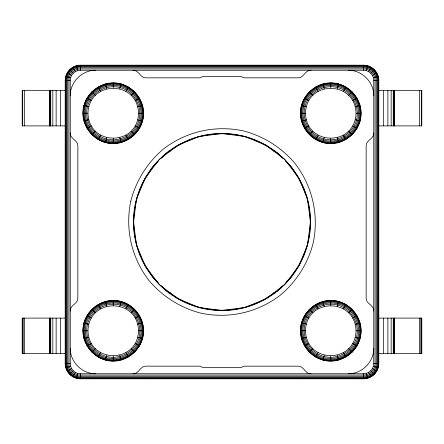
<?xml version="1.0" encoding="UTF-8"?>
<svg xmlns="http://www.w3.org/2000/svg" width="444" height="444" viewBox="0 0 444 444"><rect width="100%" height="100%" fill="white"/><g stroke="black" fill="none" stroke-linecap="round" stroke-linejoin="round"><path stroke-width="0.67" d="M65.196 80.37C65.146 72.25 72.25 65.146 80.37 65.196L363.63 65.196C371.75 65.146 378.854 72.25 378.804 80.37L378.804 363.63C378.854 371.75 371.75 378.854 363.63 378.804L80.37 378.804C72.25 378.854 65.146 371.75 65.196 363.63L65.196 80.37L70.252 80.37C70.219 74.953 74.953 70.219 80.37 70.252L363.63 70.252C369.047 70.219 373.781 74.953 373.748 80.37L373.748 363.63C373.781 369.047 369.047 373.781 363.63 373.748L80.37 373.748C74.953 373.781 70.219 369.047 70.252 363.63L70.252 80.37M65.879 76.485L65.368 80.37L65.368 363.63C65.318 371.661 72.339 378.682 80.37 378.632L363.63 378.632C371.661 378.682 378.682 371.661 378.632 363.63L378.632 80.37C378.682 72.339 371.661 65.318 363.63 65.368L80.37 65.368C73.737 65.407 67.632 70.091 65.879 76.485L70.596 77.75M65.79 78.449L65.962 77.173M70.252 95.543C70.169 82.007 82.007 70.169 95.543 70.252M82.9 113.248C82.795 97.003 97.003 82.795 113.248 82.9C129.493 82.795 143.701 97.003 143.595 113.248C143.701 129.493 129.493 143.701 113.248 143.595C97.003 143.701 82.795 129.493 82.9 113.248L87.956 113.248C88.856 80.081 137.646 80.081 138.539 113.248C137.646 146.42 88.856 146.42 87.956 113.248M70.252 311.016C69.83 304.973 78.261 303.918 77.839 297.874L77.839 146.126C78.261 140.082 69.83 139.028 70.252 132.984M82.9 330.752C82.795 314.507 97.003 300.299 113.248 300.405C129.493 300.299 143.701 314.507 143.595 330.752C143.701 346.997 129.493 361.205 113.248 361.1C97.003 361.205 82.795 346.997 82.9 330.752L87.956 330.752C88.856 297.58 137.646 297.58 138.539 330.752C137.646 363.919 88.856 363.919 87.956 330.752M300.405 113.248C300.299 97.003 314.507 82.795 330.752 82.9C346.997 82.795 361.205 97.003 361.1 113.248C361.205 129.493 346.997 143.701 330.752 143.595C314.507 143.701 300.299 129.493 300.405 113.248L305.461 113.248C306.354 80.081 355.144 80.081 356.044 113.248C355.144 146.42 306.354 146.42 305.461 113.248M300.405 330.752C300.299 314.507 314.507 300.299 330.752 300.405C346.997 300.299 361.205 314.507 361.1 330.752C361.205 346.997 346.997 361.205 330.752 361.1C314.507 361.205 300.299 346.997 300.405 330.752L305.461 330.752C306.354 297.58 355.144 297.58 356.044 330.752C355.144 363.919 306.354 363.919 305.461 330.752M373.748 132.984C374.17 139.028 365.739 140.082 366.161 146.126L366.161 297.874C365.739 303.918 374.17 304.973 373.748 311.016M373.748 348.457C373.831 361.993 361.993 373.831 348.457 373.748M378.038 366.827L378.21 365.551M105.395 142.563L106.704 137.679M119.791 88.817L121.101 83.933M76.44 378.288L76.529 377.955M77.75 373.404L76.485 378.122M121.101 301.437L119.791 306.321M105.395 360.067L106.704 355.183M324.209 137.679L322.899 142.563M337.296 88.817L338.606 83.933M366.25 70.596L367.56 65.712M322.899 360.067L324.209 355.183M337.296 306.321L338.606 301.437M66.539 75.341L67.277 73.549M376.723 370.451L377.461 368.659M98.074 139.533L100.605 135.154M125.896 91.347L128.421 86.963M72.783 376.773L75.314 372.394M98.074 357.037L100.605 352.653M125.896 308.846L128.421 304.467M315.579 139.533L318.104 135.154M343.395 91.347L345.926 86.963M371.134 67.377L368.687 71.606M315.579 357.037L318.104 352.653M343.395 308.846L345.926 304.467M145.521 178.383C129.82 204.468 129.82 239.532 145.521 265.617M146.026 177.578L152.792 166.811L158.192 161.411M297.974 266.422L291.209 277.189L285.808 282.589M298.479 265.617C314.18 239.532 314.18 204.468 298.479 178.383M67.921 72.444L69.492 70.396M374.508 373.604L376.079 371.556M91.786 134.71L95.366 131.13M131.13 95.366L134.71 91.786M161.411 158.192L166.811 152.792L177.578 146.026M69.641 374.359L73.216 370.784M91.786 352.214L95.366 348.634M131.13 312.87L134.71 309.29M309.29 134.71L312.87 131.13M348.634 95.366L352.214 91.786M370.784 73.216L374.359 69.641M282.589 285.808L277.189 291.209L266.422 297.974M309.29 352.214L312.87 348.634M348.634 312.87L352.214 309.29M70.396 69.492L72.444 67.921M371.556 376.079L373.604 374.508M178.383 145.521C204.468 129.82 239.532 129.82 265.617 145.521M265.617 298.479C239.532 314.18 204.468 314.18 178.383 298.479M86.963 128.421L91.347 125.896M135.154 100.605L139.533 98.074M372.394 75.314L376.773 72.783M304.467 128.421L308.846 125.896M352.653 100.605L357.037 98.074M86.963 345.926L91.347 343.395M135.154 318.104L139.533 315.579M67.377 371.134L71.606 368.687M304.467 345.926L308.846 343.395M352.653 318.104L357.037 315.579M73.549 67.277L75.341 66.539M368.659 377.461L370.451 376.723M88.817 119.791L83.933 121.101M137.679 106.704L142.563 105.395M373.404 77.75L378.122 76.485M377.955 76.529L378.288 76.44M301.437 121.101L306.321 119.791M355.183 106.704L360.067 105.395M88.817 337.296L83.933 338.606M137.679 324.209L142.563 322.899M65.712 367.56L70.596 366.25M301.437 338.606L306.321 337.296M355.183 324.209L360.067 322.899M77.173 65.962L78.449 65.79M311.016 70.252C304.973 69.83 303.918 78.261 297.874 77.839L244.761 77.839L243.556 77.694L241.414 76.573L202.586 76.573L200.444 77.694L199.239 77.839L146.126 77.839C140.082 78.261 139.028 69.83 132.984 70.252M132.984 373.748C139.028 374.17 140.082 365.739 146.126 366.161L199.239 366.161L200.444 366.306L202.586 367.427L241.414 367.427L243.556 366.306L244.761 366.161L297.874 366.161C303.918 365.739 304.973 374.17 311.016 373.748M365.551 378.21L366.827 378.038M373.748 80.37L378.804 80.37M65.196 90.487L22.206 90.487L22.206 125.896L65.196 125.896M378.804 90.487L421.794 90.487L421.794 125.896L378.804 125.896M138.539 113.248L143.595 113.248M356.044 113.248L361.1 113.248M65.196 146.126L65.54 146.126M378.46 146.126L378.804 146.126M168.298 151.188L170.379 151.188M273.621 151.188L275.702 151.188M65.196 181.535L65.54 181.535M378.46 181.535L378.804 181.535M65.196 262.465L65.54 262.465M378.46 262.465L378.804 262.465M168.298 292.812L170.379 292.812M273.621 292.812L275.702 292.812M65.196 297.874L65.54 297.874M378.46 297.874L378.804 297.874M65.196 318.104L22.2 318.104L22.2 353.513L65.196 353.513M378.804 318.104L421.8 318.104L421.8 353.513L378.804 353.513M138.539 330.752L143.595 330.752M356.044 330.752L361.1 330.752M65.196 363.63L70.252 363.63M373.748 363.63L378.804 363.63M365.551 65.79L366.827 65.962M348.457 70.252C361.993 70.169 373.831 82.007 373.748 95.543M95.543 373.748C82.007 373.831 70.169 361.993 70.252 348.457M77.173 378.038L78.449 378.21M301.437 105.395L306.321 106.704M355.183 119.791L360.067 121.101M65.712 76.44L66.045 76.529M142.563 121.101L137.679 119.791M83.933 105.395L88.817 106.704M306.321 324.209L301.437 322.899M355.183 337.296L360.067 338.606M373.404 366.25L378.288 367.56M83.933 322.899L88.817 324.209M137.679 337.296L142.563 338.606M368.659 66.539L370.451 67.277M73.549 376.723L75.341 377.461M304.467 98.074L308.846 100.605M352.653 125.896L357.037 128.421M67.227 72.783L71.606 75.314M86.963 98.074L91.347 100.605M135.154 125.896L139.533 128.421M304.467 315.579L308.846 318.104M352.653 343.395L357.037 345.926M376.623 371.134L372.394 368.687M86.963 315.579L91.347 318.104M135.154 343.395L139.533 345.926M266.422 146.026L277.189 152.792L282.589 158.192M177.578 297.974L166.811 291.209L161.411 285.808M371.556 67.921L373.604 69.492M70.396 374.508L72.444 376.079M309.29 91.786L312.87 95.366M348.634 131.13L352.214 134.71M285.808 161.411L291.209 166.811L297.974 177.578M69.641 69.641L73.216 73.216M91.786 91.786L95.366 95.366M131.13 131.13L134.71 134.71M309.29 309.29L312.87 312.87M348.634 348.634L352.214 352.214M370.784 370.784L374.359 374.359M158.192 282.589L152.792 277.189L146.026 266.422M91.786 309.29L95.366 312.87M131.13 348.634L134.71 352.214M374.508 70.396L376.079 72.444M67.921 371.556L69.492 373.604M315.579 86.963L318.104 91.347M343.395 135.154L345.926 139.533M368.687 372.394L371.217 376.773M315.579 304.467L318.104 308.846M343.395 352.653L345.926 357.037M98.074 86.963L100.605 91.347M125.896 135.154L128.421 139.533M72.866 67.377L75.314 71.606M98.074 304.467L100.605 308.846M125.896 352.653L128.421 357.037M376.723 73.549L377.461 75.341M66.539 368.659L67.277 370.451M324.209 88.817L322.899 83.933M337.296 137.679L338.606 142.563M366.25 373.404L367.515 378.122M367.471 377.955L367.56 378.288M322.899 301.437L324.209 306.321M337.296 355.183L338.606 360.067M106.704 88.817L105.395 83.933M119.791 137.679L121.101 142.563M76.44 65.712L77.75 70.596M105.395 301.437L106.704 306.321M119.791 355.183L121.101 360.067M378.038 77.173L378.21 78.449M65.79 365.551L65.962 366.827M421.55 318.104L421.55 353.513M421.295 90.487L421.295 125.896M420.818 318.104L420.818 353.513M419.608 90.487L419.608 125.896M419.608 318.104L419.608 353.513M394.294 90.487L394.294 125.896M394.294 318.104L394.294 353.513M394.122 90.487L394.122 125.896M394.122 318.104L394.122 353.513M394.017 90.487L393.978 125.896M393.978 318.104L394.017 353.513M393.262 90.487L393.262 125.896M393.262 318.104L393.262 353.513M391.17 90.487L391.17 125.896M391.17 318.104L391.17 353.513M387.873 90.487L387.873 125.896M387.873 318.104L387.873 353.513M383.638 90.487L383.638 125.896M383.638 318.104L383.638 353.513M363.63 65.196L363.63 70.252M363.63 373.748L363.63 378.804M353.513 65.196L353.513 65.54M353.513 378.46L353.513 378.804M330.752 82.9L330.752 87.956M330.752 138.539L330.752 143.595M330.752 300.405L330.752 305.461M330.752 356.044L330.752 361.1M297.874 65.196L297.874 65.54M297.874 378.46L297.874 378.804M146.126 65.196L146.126 65.54M146.126 378.46L146.126 378.804M113.248 82.9L113.248 87.956M113.248 138.539L113.248 143.595M113.248 300.405L113.248 305.461M113.248 356.044L113.248 361.1M90.487 65.196L90.487 65.54M90.487 378.46L90.487 378.804M80.37 65.196L80.37 70.252M80.37 373.748L80.37 378.804M60.362 90.487L60.362 125.896M60.362 318.104L60.362 353.513M56.127 90.487L56.127 125.896M56.127 318.104L56.127 353.513M52.83 90.487L52.83 125.896M52.83 318.104L52.83 353.513M50.738 90.487L50.738 125.896M50.738 318.104L50.738 353.513M49.878 90.487L49.878 125.896M49.878 318.104L49.878 353.513M49.706 90.487L49.706 125.896M49.706 318.104L49.706 353.513M24.392 90.487L24.392 125.896M24.392 318.104L24.392 353.513M23.182 318.104L23.182 353.513M22.705 90.487L22.705 125.896M22.45 318.104L22.45 353.513M130.769 201.176C124.98 229.087 131.513 257.709 148.84 280.347C162.415 296.531 180.708 308.025 201.176 313.231C229.087 319.02 257.709 312.487 280.347 295.16C296.531 281.585 308.025 263.292 313.231 242.824C319.02 214.913 312.487 186.291 295.16 163.653C281.585 147.469 263.292 135.975 242.824 130.769C214.913 124.98 186.291 131.513 163.653 148.84C147.469 162.415 135.975 180.708 130.769 201.176M66.367 76.618L65.873 80.37L65.873 363.63C65.823 371.389 72.611 378.177 80.37 378.127L363.63 378.127C371.389 378.177 378.177 371.389 378.127 363.63L378.127 80.37C378.177 72.611 371.389 65.823 363.63 65.873L80.37 65.873C73.959 65.906 68.06 70.435 66.367 76.618M67.144 76.823L66.678 80.37L66.678 363.63C66.633 370.956 73.044 377.367 80.37 377.322L363.63 377.322C370.956 377.367 377.367 370.956 377.322 363.63L377.322 80.37C377.367 73.044 370.956 66.633 363.63 66.678L80.37 66.678C74.315 66.711 68.742 70.985 67.144 76.823M68.154 77.095L67.727 80.37L67.727 363.63C67.682 370.396 73.604 376.318 80.37 376.273L363.63 376.273C370.396 376.318 376.318 370.396 376.273 363.63L376.273 80.37C376.318 73.604 370.396 67.682 363.63 67.727L80.37 67.727C74.781 67.754 69.63 71.706 68.154 77.095M69.331 77.411L68.942 80.37L68.942 363.63C68.903 369.747 74.253 375.097 80.37 375.058L363.63 375.058C369.747 375.097 375.097 369.747 375.058 363.63L375.058 80.37C375.097 74.253 369.747 68.903 363.63 68.942L80.37 68.942C75.319 68.97 70.668 72.538 69.331 77.411M84.099 105.439C79.82 121.012 89.81 138.317 105.439 142.396C121.012 146.675 138.317 136.685 142.396 121.057C146.675 105.483 136.685 88.184 121.057 84.099C105.483 79.82 88.184 89.81 84.099 105.439M84.588 105.567C80.381 120.885 90.204 137.895 105.567 141.908C120.885 146.115 137.895 136.291 141.908 120.929C146.115 105.617 136.291 88.6 120.929 84.588C105.617 80.381 88.6 90.204 84.588 105.567M85.365 105.777C81.274 120.674 90.826 137.229 105.777 141.131C120.674 145.227 137.229 135.67 141.131 120.718C145.227 105.822 135.67 89.272 120.718 85.365C105.822 81.274 89.272 90.826 85.365 105.777M86.375 106.049C82.434 120.407 91.642 136.358 106.049 140.121C120.407 144.067 136.358 134.854 140.121 120.446C144.067 106.088 134.854 90.138 120.446 86.375C106.088 82.434 90.138 91.642 86.375 106.049M87.557 106.366C83.783 120.091 92.591 135.342 106.366 138.944C120.091 142.713 135.342 133.905 138.944 120.135C142.713 106.405 133.905 91.153 120.135 87.557C106.405 83.783 91.153 92.591 87.557 106.366M84.099 322.943C79.82 338.517 89.81 355.816 105.439 359.901C121.012 364.18 138.317 354.19 142.396 338.561C146.675 322.988 136.685 305.683 121.057 301.604C105.483 297.325 88.184 307.315 84.099 322.943M84.588 323.071C80.381 338.384 90.204 355.4 105.567 359.412C120.885 363.619 137.895 353.796 141.908 338.433C146.115 323.115 136.291 306.105 120.929 302.092C105.617 297.885 88.6 307.709 84.588 323.071M85.365 323.282C81.274 338.178 90.826 354.728 105.777 358.635C120.674 362.726 137.229 353.174 141.131 338.223C145.227 323.326 135.67 306.771 120.718 302.869C105.822 298.773 89.272 308.33 85.365 323.282M86.375 323.554C82.434 337.912 91.642 353.862 106.049 357.625C120.407 361.566 136.358 352.358 140.121 337.951C144.067 323.593 134.854 307.642 120.446 303.879C106.088 299.933 90.138 309.146 86.375 323.554M87.557 323.865C83.783 337.595 92.591 352.847 106.366 356.443C120.091 360.217 135.342 351.409 138.944 337.634C142.713 323.909 133.905 308.658 120.135 305.056C106.405 301.287 91.153 310.095 87.557 323.865M136.497 199.09L133.483 222L136.497 244.91L145.338 266.261L159.407 284.593L177.739 298.662L199.09 307.503L222 310.517L244.91 307.503L266.261 298.662L284.593 284.593L298.662 266.261L307.503 244.91L310.517 222L307.503 199.09L298.662 177.739L284.593 159.407L266.261 145.338L244.91 136.497L222 133.483L199.09 136.497L177.739 145.338L159.407 159.407L145.338 177.739L136.497 199.09M301.604 105.439C297.325 121.012 307.315 138.317 322.943 142.396C338.517 146.675 355.816 136.685 359.901 121.057C364.18 105.483 354.19 88.184 338.561 84.099C322.988 79.82 305.683 89.81 301.604 105.439M302.092 105.567C297.885 120.885 307.709 137.895 323.071 141.908C338.384 146.115 355.4 136.291 359.412 120.929C363.619 105.617 353.796 88.6 338.433 84.588C323.115 80.381 306.105 90.204 302.092 105.567M302.869 105.777C298.773 120.674 308.33 137.229 323.282 141.131C338.178 145.227 354.728 135.67 358.635 120.718C362.726 105.822 353.174 89.272 338.223 85.365C323.326 81.274 306.771 90.826 302.869 105.777M303.879 106.049C299.933 120.407 309.146 136.358 323.554 140.121C337.912 144.067 353.862 134.854 357.625 120.446C361.566 106.088 352.358 90.138 337.951 86.375C323.593 82.434 307.642 91.642 303.879 106.049M305.056 106.366C301.287 120.091 310.095 135.342 323.865 138.944C337.595 142.713 352.847 133.905 356.443 120.135C360.217 106.405 351.409 91.153 337.634 87.557C323.909 83.783 308.658 92.591 305.056 106.366M301.604 322.943C297.325 338.517 307.315 355.816 322.943 359.901C338.517 364.18 355.816 354.19 359.901 338.561C364.18 322.988 354.19 305.683 338.561 301.604C322.988 297.325 305.683 307.315 301.604 322.943M302.092 323.071C297.885 338.384 307.709 355.4 323.071 359.412C338.384 363.619 355.4 353.796 359.412 338.433C363.619 323.115 353.796 306.105 338.433 302.092C323.115 297.885 306.105 307.709 302.092 323.071M302.869 323.282C298.773 338.178 308.33 354.728 323.282 358.635C338.178 362.726 354.728 353.174 358.635 338.223C362.726 323.326 353.174 306.771 338.223 302.869C323.326 298.773 306.771 308.33 302.869 323.282M303.879 323.554C299.933 337.912 309.146 353.862 323.554 357.625C337.912 361.566 353.862 352.358 357.625 337.951C361.566 323.593 352.358 307.642 337.951 303.879C323.593 299.933 307.642 309.146 303.879 323.554M305.056 323.865C301.287 337.595 310.095 352.847 323.865 356.443C337.595 360.217 352.847 351.409 356.443 337.634C360.217 323.909 351.409 308.658 337.634 305.056C323.909 301.287 308.658 310.095 305.056 323.865M50.022 125.896L50.022 90.487L49.983 125.896M50.022 353.513L50.022 318.104L49.983 353.513M177.739 298.662A88.517 88.517 0 0 0 310.517 222A88.517 88.517 0 0 0 177.739 145.338A88.517 88.517 0 0 0 177.739 298.662"/></g></svg>
